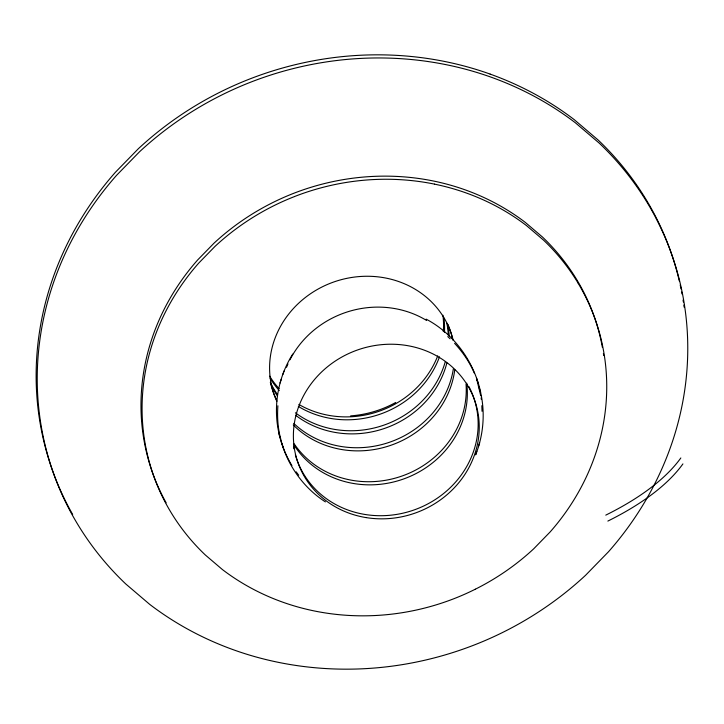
<?xml version="1.0" encoding="UTF-8"?>
<svg xmlns="http://www.w3.org/2000/svg" width="724" height="724" viewBox="0 0 724 724"><rect width="100%" height="100%" fill="white"/><g stroke="black" fill="none" stroke-linecap="round" stroke-linejoin="round"><path stroke-width="1.09" d="M482.03 411.286L481.849 405.712M277.889 405.793C277.093 416.961 277.835 428.273 280.713 439.106M292.749 354.081C277.491 378.091 272.55 408.417 279.618 435.984M476.781 451.45L475.614 454.871C483.768 434.4 485.478 411.341 480.021 389.974M280.007 383.032L281.247 379.367M282.858 374.507L284.016 371.086M478.383 446.59L479.632 442.925M395.711 402.481C381.883 410.128 366.435 414.734 350.669 415.875M426.128 319.13C454.057 333.845 473.939 361.511 480.646 392.209M325.411 501.895C302.569 487.261 286.098 463.288 280.079 436.871M447.767 336.588L450.084 338.796M454.6 343.348C462.727 352.099 469.568 362.063 474.283 373.068M298.731 475.225L296.134 471.804M291.917 465.568C285.953 455.722 281.672 444.934 278.984 433.748M480.718 395.684L476.492 378.245L477.125 380.498M477.587 381.376L478.22 383.62M478.926 386.842L479.55 389.078M282.514 445.459L283.147 447.704M281.419 442.328L282.052 444.581M481.107 397.883L481.333 399.395M682.922 463.903A430.662 158.52 -1.3 0 1 607.852 521.081M680.841 457.957A430.662 158.52 -1.3 0 1 605.771 515.135M447.468 324.162A93.695 86.5 -19.3 0 1 449.287 336.271M446.88 362.896A93.695 86.5 -19.3 0 1 295.763 415.368M277.401 395.956A93.695 86.5 -19.3 0 1 271.373 385.394M655.473 217.309A327.655 302.496 -19.3 0 1 661.202 470.329A329.492 304.189 -19.3 0 1 608.531 551.724L585.562 575.29A329.483 304.18 -19.3 0 1 503.777 631.889A325.357 300.37 -19.3 0 1 474.383 644.939A329.031 303.763 -19.3 0 1 399.983 665.003A326.126 301.084 -19.3 0 1 354.09 669.085A329.031 303.763 -19.3 0 1 278.414 662.351A325.393 300.406 -19.3 0 1 233.816 649.917A329.438 304.134 -19.3 0 1 149.714 604.377L125.75 583.951A329.42 304.125 -19.3 0 1 69.504 509.832A325.393 300.406 -19.3 0 1 57.069 482.836A329.049 303.781 -19.3 0 1 39.404 413.857A326.117 301.075 -19.3 0 1 37.331 370.887A329.031 303.763 -19.3 0 1 48.291 299.365A325.393 300.406 -19.3 0 1 63.766 256.785A329.438 304.134 -19.3 0 1 116.492 175.407L139.46 151.841A329.42 304.125 -19.3 0 1 221.245 95.242A325.393 300.406 -19.3 0 1 250.64 82.183A329.049 303.781 -19.3 0 1 325.04 62.128A326.126 301.084 -19.3 0 1 370.932 58.038A329.013 303.754 -19.3 0 1 446.608 64.78A325.357 300.379 -19.3 0 1 491.216 77.215A329.483 304.18 -19.3 0 1 575.309 122.745L599.282 143.18A329.492 304.198 -19.3 0 1 655.528 217.281M446.798 323.031A93.695 86.5 -19.3 0 1 448.31 335.194M445.242 361.783A93.695 86.5 -19.3 0 1 295.392 412.789M277.582 394.652A93.695 86.5 -19.3 0 1 270.278 382.263M679.311 281.012A327.655 302.496 -19.3 0 0 654.378 214.186A329.492 304.198 -19.3 0 0 598.178 140.049L574.213 119.623A329.483 304.18 -19.3 0 0 490.112 74.092M680.207 284.994A327.655 302.496 -19.3 0 1 681.049 288.985M681.637 291.989A327.655 302.496 -19.3 0 1 682.017 293.998M683.058 300.035A327.655 302.496 -19.3 0 1 683.375 302.053M683.827 305.085A327.655 302.496 -19.3 0 1 684.108 307.103M490.121 74.083A325.357 300.379 -19.3 0 0 445.513 61.649A329.013 303.754 -19.3 0 0 369.837 54.915A326.126 301.084 -19.3 0 0 323.945 58.997A329.049 303.781 -19.3 0 0 249.545 79.061A325.393 300.406 -19.3 0 0 220.15 92.102A329.42 304.125 -19.3 0 0 138.365 148.719L115.397 172.276A329.438 304.134 -19.3 0 0 62.68 253.662A325.393 300.406 -19.3 0 0 47.196 296.243A329.031 303.763 -19.3 0 0 36.245 367.765A326.117 301.075 -19.3 0 0 38.3 410.734A329.049 303.781 -19.3 0 0 55.974 479.713A325.393 300.406 -19.3 0 0 68.409 506.709A329.42 304.125 -19.3 0 0 72.662 514.474M276.858 401.386A93.695 86.5 -19.3 0 1 333.664 282.025A93.695 86.5 -19.3 0 1 452.934 339.167M454.781 369.692A93.695 86.5 -19.3 0 1 390.417 445.441A93.695 86.5 -19.3 0 1 293.265 424.961M578.25 283.437A234.015 216.051 -19.3 0 1 587.761 473.804A235.354 217.281 -19.3 0 1 550.14 531.95L533.733 548.783A235.345 217.272 -19.3 0 1 475.315 589.209M578.277 283.419A235.354 217.281 -19.3 0 0 543.534 240.133L526.411 225.535A235.345 217.272 -19.3 0 0 466.337 193.018A232.404 214.557 -19.3 0 0 434.481 184.131M294.496 196.548A234.549 216.53 -19.3 0 1 434.481 184.113M294.505 196.566A232.422 214.576 -19.3 0 0 273.509 205.878A235.3 217.236 -19.3 0 0 215.091 246.314L198.684 263.147A235.309 217.245 -19.3 0 0 161.027 321.284A232.422 214.576 -19.3 0 0 149.968 351.692A234.549 216.539 -19.3 0 0 156.221 482.754A232.422 214.576 -19.3 0 0 165.117 502.031A235.3 217.236 -19.3 0 0 205.299 554.964L222.413 569.562A235.309 217.245 -19.3 0 0 282.487 602.078A232.422 214.576 -19.3 0 0 314.343 610.966A234.549 216.53 -19.3 0 0 454.328 598.549A232.395 214.548 -19.3 0 0 475.315 589.209M447.912 324.47A93.695 86.5 -19.3 0 1 452.753 340.018M453.396 368.616A93.695 86.5 -19.3 0 1 389.412 442.283A93.695 86.5 -19.3 0 1 293.781 423.395M276.704 400.254A93.695 86.5 -19.3 0 1 270.523 382.842M602.395 347.393A234.015 216.051 -19.3 0 0 577.155 280.315A235.354 217.281 -19.3 0 0 542.439 237.001L525.316 222.413A235.345 217.272 -19.3 0 0 465.242 189.887A232.404 214.557 -19.3 0 0 433.386 181A234.549 216.53 -19.3 0 0 293.401 193.426A232.422 214.576 -19.3 0 0 272.414 202.756A235.3 217.236 -19.3 0 0 213.996 243.192L197.589 260.025A235.309 217.245 -19.3 0 0 159.932 318.153A232.422 214.576 -19.3 0 0 148.873 348.57A234.549 216.539 -19.3 0 0 155.126 479.623A232.422 214.576 -19.3 0 0 164.022 498.908A235.3 217.236 -19.3 0 0 166.14 502.791M603.4 353.439A234.015 216.051 -19.3 0 1 603.698 355.457M466.736 383.177A93.695 86.5 -19.3 0 1 403.141 479.134A93.695 86.5 -19.3 0 1 293.446 444.138M466.039 384.127A93.695 86.5 -19.3 0 1 401.657 476.148A93.695 86.5 -19.3 0 1 294.161 443.803M286.541 367.285A93.695 86.5 -19.3 0 1 287.971 363.919M289.962 359.783A93.695 86.5 -19.3 0 1 426.635 320.497M468.935 386.616A93.695 86.5 -19.3 0 1 417.359 508.728A93.695 86.5 -19.3 0 1 295.338 454.762M293.899 448.817A93.695 86.5 -19.3 0 1 293.519 446.817M442.934 315.212A93.695 86.5 -19.3 0 1 443.305 331.601M437.73 355.873A93.695 86.5 -19.3 0 1 298.867 404.435M279.048 388.553A93.695 86.5 -19.3 0 1 269.645 376.172M443.957 318.135A93.695 86.5 -19.3 0 1 444.464 332.47M439.495 356.823A93.695 86.5 -19.3 0 1 298.324 406.417M279.319 390.652A93.695 86.5 -19.3 0 1 270.097 378.145M366.072 517.588A93.695 86.5 -19.3 0 0 474.989 401.277A93.695 86.5 -19.3 0 0 317.89 375.729A93.695 86.5 -19.3 0 0 366.072 517.588"/></g></svg>
